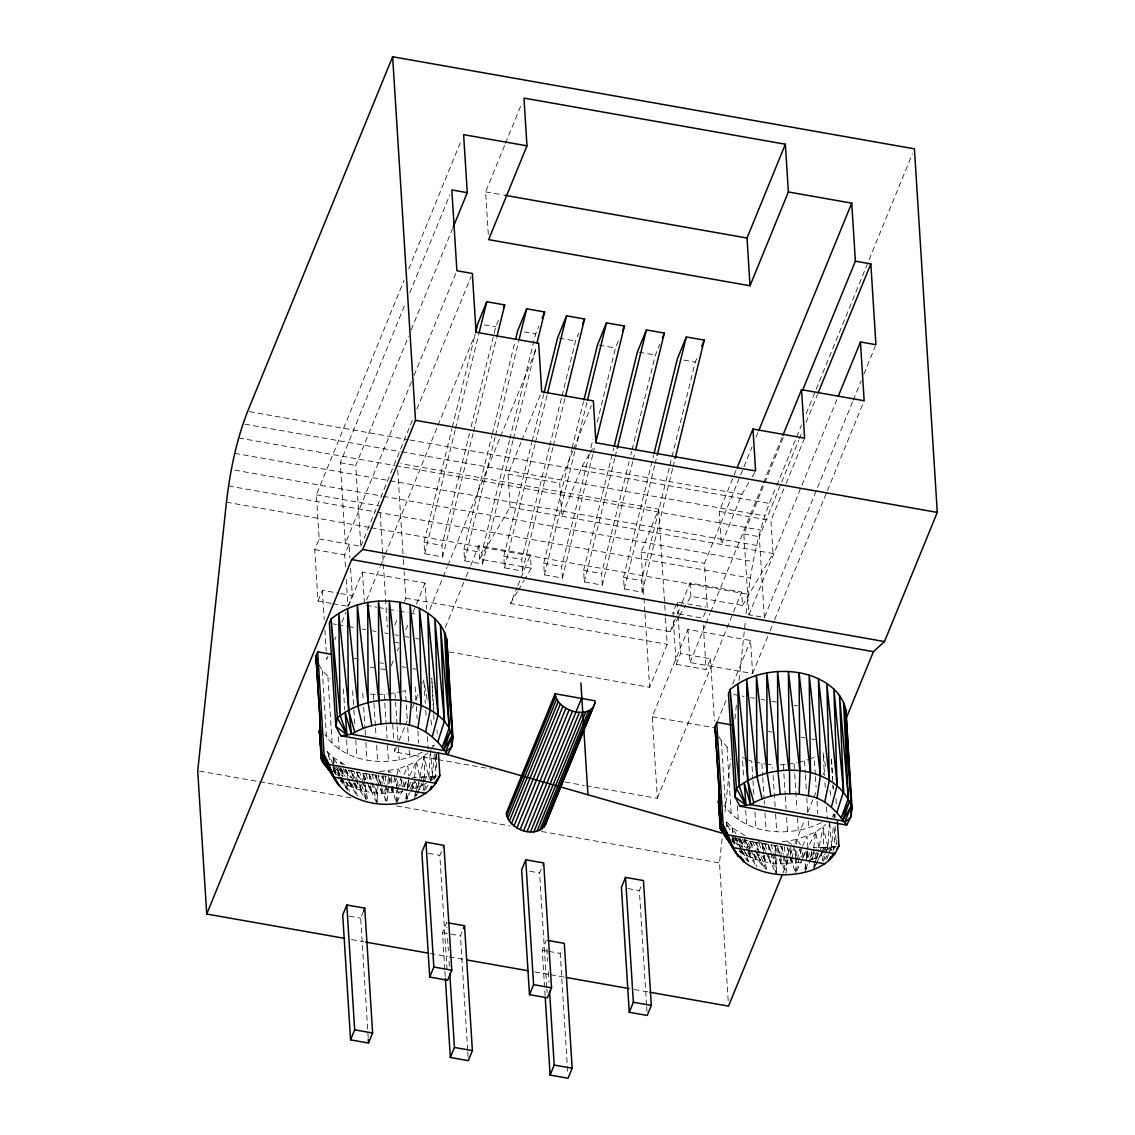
<?xml version="1.0" encoding="UTF-8"?>
<svg xmlns="http://www.w3.org/2000/svg" width="1135" height="1135" viewBox="0 0 1135 1135"><rect width="100%" height="100%" fill="white"/><g stroke="black" fill="none" stroke-linecap="round" stroke-linejoin="round"><path stroke-width="0.75" stroke-dasharray="5 3.75" d="M396.243 802.048L396.328 790.343M396.342 788.669L396.427 778.638M795.323 872.489L795.522 847.391M402.67 791.719L381.857 793.422L381.913 788.158M381.927 786.399L382.041 775.872L384.339 783.859M801.736 862.146L780.923 863.863L780.994 858.585M781.008 856.84L781.121 846.299L783.405 854.286M412.473 782.398L412.629 789.137L417.396 787.449L417.453 782.37M811.511 851.151L811.709 859.578L816.476 857.89L816.533 852.796M397.647 787.392L397.52 792.585L396.612 787.35M397.676 785.675L397.874 777.035M796.713 857.833L796.6 863.011L793.876 847.306M796.756 856.102L796.954 847.462M419.524 778.922L417.396 787.449L421.965 785.505L422.149 780.469M776.34 872.616L777.007 854.229M777.064 852.555L777.305 845.873L785.264 873.085M821.229 850.909L821.045 855.932L816.476 857.89L818.59 849.349M825.528 850.541L825.642 847.334L835.303 846.483L829.515 851.321L832.735 846.767L833.374 848.682L835.346 847.121M823.201 861.153L827.926 847.178L829.486 820.889L831.614 846.88L831.033 850.115M384.793 785.448L387.092 793.436L388.354 778.142M434.379 754.137L431.967 779.688M783.874 855.889L786.158 863.877L786.442 860.472M786.583 858.769L787.42 848.583M830.394 849.959L831.614 846.88L833.317 826.294M834.026 817.711L834.31 814.292L831.501 816.335M403.067 786.895L403.62 780.469M802.147 857.322L802.828 849.292M728.188 1000.815L719.505 862.898L722.328 836.566M724.953 811.993L730.585 759.315M734.913 718.937L736.402 704.892M739.041 680.319L745.425 620.618M746.177 613.595C749.951 570.295 758.067 526.91 776.113 487.114M387.092 800.87L389.702 778.298M785.973 873.042L788.782 848.725M414.417 777.333L416.502 761.613L427.895 752.845M813.71 847.76L815.583 832.04L825.712 824.478M405.975 798.458L408.118 780.852M805.056 868.885L807.198 851.293M406.004 798.7L407.337 788.839M408.898 777.333L407.564 787.193L407.025 780.625M805.07 869.126L806.417 859.266M807.524 851.051L806.63 857.634L806.105 851.066M414.857 795.961L415.523 791.166M415.963 787.96L417.24 778.794M813.923 866.402L814.589 861.593M815.043 858.386L816.306 849.221M408.189 787.264L409.125 780.653M807.255 857.691L808.205 851.08M390.78 786.47L392.313 793.152L394.554 778.496M789.861 856.911L791.393 863.593L791.889 860.33M792.131 858.698L793.62 848.937M423.312 790.357L424.859 780.312M822.393 860.784L823.925 850.753M414.644 779.007L412.629 789.137L415.68 781.731M813.71 849.448L811.709 859.578L814.76 852.158M428.746 779.305L430.364 776.624L430.449 780.88L437.259 775.914L428.746 776.751L424.107 756.435L419.851 777.22L414.63 777.333M836.325 846.341L827.926 847.178L823.187 826.876L818.931 847.646L814.05 847.76M398.272 789.151L400.541 778.88M797.352 859.592L799.622 849.306M396.824 775.361L398.328 768.962L416.502 761.613L419.851 777.22L432.392 776.453M796.273 844.199L797.408 839.403L815.583 832.04L818.931 847.646L827.926 847.178M473.068 433.499L442.664 556.944L424.703 553.766L423.979 542.218L451.943 428.661M452.368 426.944L475.239 334.045M424.703 553.766L455.107 430.321M455.532 428.619L478.743 334.314M442.664 556.944L441.941 545.382L469.479 433.556M471.167 426.675L495.74 326.894L499.599 317.474M473.494 431.782L496.704 337.492M512.977 440.536L482.574 563.981L464.612 560.818L463.889 549.255L491.852 435.712M492.278 433.996L515.148 341.082M464.612 560.818L495.016 437.372M495.442 435.656L518.652 341.365M482.574 563.981L481.85 552.433L509.388 440.593M509.814 438.876L535.649 333.931L538.855 326.085M513.389 438.834L536.188 346.246M552.873 447.587L522.483 571.019L504.522 567.855L503.798 556.306L531.762 442.749M532.187 441.033L543.622 394.583M504.522 567.855L534.926 444.409M535.337 442.707L547.169 394.696M522.483 571.019L521.76 559.47L549.297 447.644M549.723 445.927L561.584 397.747M562.009 396.03L575.558 340.982L578.765 333.123M553.298 445.871L565.116 397.86M592.782 454.624L562.392 578.07L544.431 574.892L543.708 563.343L571.671 449.8M572.083 448.07L583.532 401.62M544.431 574.892L574.835 451.46M575.246 449.744L587.079 401.733M562.392 578.07L561.655 566.507L589.207 454.681M590.895 447.8L593.009 439.202M597.251 421.993L615.468 348.019L618.674 340.174M593.208 452.908L594.896 446.055M632.692 461.675L602.302 585.107L584.341 581.943L583.617 570.38L613.694 448.24M584.341 581.943L614.73 458.497M615.156 456.781L616.844 449.928M602.302 585.107L601.564 573.558L629.102 461.732M630.805 454.851L631.656 451.404M632.067 449.687L655.377 355.071L659.861 344.075M633.117 459.959L634.805 453.092M672.601 468.712L642.197 592.158L624.25 588.98L623.512 577.431L653.604 455.277M624.25 588.98L654.64 465.549M655.065 463.832L656.754 456.979M642.197 592.158L641.474 580.595L669.437 467.052M669.863 465.336L671.551 458.455M671.977 456.724L695.287 362.108L697.855 355.822M673.027 466.996L674.715 460.143M415.665 794.103L414.403 799.168L416.602 794.415M416.077 792.414L418.177 783.973M813.483 869.609L814.746 864.544M815.157 862.855L817.668 852.711M396.64 802.062L399.123 792.131M400.783 785.505L402.031 780.539M796.132 870.843L801.934 847.661M404.046 786.91L405.89 780.511M803.126 857.351L804.956 850.952M426.334 783.306L421.965 785.505L423.469 780.412M822.549 850.853L821.045 855.932L825.4 853.747M826.507 850.47L827.599 847.207M424.121 790.726L426.221 784.512M408.87 787.264L410.615 782.299M807.95 857.691L810.262 851.08M406.77 798.685L409.792 790.471M410.402 788.825L412.814 782.256M805.836 869.126L809.468 859.266M810.078 857.62L811.894 852.697M432.08 776.482L430.449 780.88L433.655 776.326L434.294 778.241L436.223 776.042M831.146 846.923L830.068 849.845L831.614 846.88M430.718 781.064L432.534 776.439L430.42 750.462L428.86 776.751L424.66 777.007L422.461 781.76M826.777 859.209L829.798 851.505M434.294 778.241L435.116 776.17M833.374 848.682L834.197 846.611M434.45 779.064L435.656 776.113L435.372 754.037M832.934 850.98L834.736 846.54L834.466 826.167M331.292 603.394L317.999 601.053L314.764 549.638L319.148 538.898L316.381 494.832L404.06 280.359M408.742 268.896L460.952 141.194M411.48 381.828L345.366 543.552L340.273 462.768L405.734 302.662M409.735 292.873L449.815 194.851M319.148 538.898L360.831 546.29L355.737 465.492L408.501 336.442M411.168 329.902L452.581 228.617M317.999 601.053L322.383 590.313L339.01 593.25M488.291 234.335L485.624 191.9L504.805 144.996M505.458 143.379L521.986 102.945M414.147 375.288L456.227 272.372M345.437 566.918L344.685 554.916L349.083 544.176L349.949 557.895M360.831 546.29L412.913 418.858M416.928 409.068L471.025 276.741M350.587 568.167L352.318 595.591L347.92 606.331L346.203 578.907M328.043 656.115L326.724 659.35L326.298 652.455M334.669 639.941L335.988 636.707M341.933 622.15L345.905 612.432M348.558 605.962L362.448 571.997L425.043 583.049L426.689 609.14M366.52 600.145L379.885 567.472M380.551 565.84L384.552 556.037M385.219 554.405L437.315 426.973M437.982 425.341L475.395 333.86M394.739 625.243L397.988 617.284M404.5 601.38L405.791 598.188L404.145 571.87M391.32 665.55L393.959 659.08M397.264 650.993L398.598 647.759M405.862 629.953L408.515 623.484M413.14 612.162L415.793 605.693M416.446 604.075L425.043 583.049M429.796 609.566L442.494 578.524M443.161 576.892L447.162 567.089M447.828 565.457L499.925 438.025M500.592 436.393L535.99 349.807M436.251 759.301L394.455 751.923L396.47 747.014M399.151 740.474L407.181 720.838M412.53 707.743L417.879 694.648M422.56 683.185L423.908 679.922M445.317 627.541L465.393 578.439M466.059 576.807L470.074 566.989M470.741 565.344L478.771 545.708L530.4 554.816L531.237 568.195L525.193 578.481M531.237 568.195L479.608 559.073L510.126 507.146L508.04 474.104L521.249 441.813M521.901 440.196L540.388 394.98M368.194 1037.759L360.675 918.172L363.597 911.008M678.787 616.943L670.147 631.642L510.509 603.465L517.149 587.249M517.801 585.632L530.4 554.816M589.108 454.454L582.241 466.144L561.754 516.269L559.683 483.212L572.877 450.921M573.544 449.304L591.363 405.706M447.02 969.673L439.827 855.364L443.927 845.348M444.806 969.545L442.48 932.615L446.58 922.585L446.906 927.862M467.634 1050.088L460.441 935.779L463.364 928.614M644.879 611.822L641.119 552.149L658.683 509.175L400.783 463.662M546.786 987.294L539.593 872.971L543.112 864.388M678.177 615.823L680.56 653.519L710.482 658.811L706.098 669.551L676.162 664.273L672.927 612.857L677.325 602.117L705.587 607.097M670.147 631.642L676.772 615.425M677.439 613.808L681.411 604.075M682.078 602.458L690.037 582.993L741.666 592.101L742.503 605.48L690.874 596.357L686.547 603.721M748.745 482.63L741.879 494.321L721.392 544.445L719.306 511.388L736.473 469.408M449.219 651.916L649.631 687.285L667.196 644.325L665.536 617.993M545.126 995.948L542.246 950.222L546.346 940.191M707.247 607.395L704.48 563.329L739.949 476.558M740.616 474.912L743.297 468.372M743.964 466.726L751.994 447.091M756.009 437.259L758.024 432.35M585.972 785.732L657.349 798.331L652.228 716.795L687.938 629.443L750.547 640.495L752.619 673.537L690.023 662.499L687.938 629.443M676.162 664.273L680.56 653.519M567.628 1071.213L560.208 953.386L561.967 949.087M705.374 611.992L702.863 618.135L672.927 612.857M690.023 662.499L705.374 624.917M706.041 623.285L710.056 613.482M710.723 611.85L762.819 484.432M763.486 482.801L782.185 437.046M852.555 401.875L764.394 617.511L748.93 614.787L743.836 533.989L783.249 437.599M776.794 485.482L801.509 425.015M806.191 413.58L912.412 153.75M764.394 617.511L759.301 536.713L798.714 440.337M799.381 438.706L801.381 433.797M806.063 422.362L817.413 394.597M657.349 798.331L741.666 592.101M742.503 605.48L773.02 553.554L770.935 520.497L785.463 484.971M786.115 483.368L804.601 438.153M748.93 614.787L837.091 399.151M646.553 1004.901L639.36 890.592L641.119 886.293M717.476 721.378L726.074 700.352M732.685 684.164L750.547 640.495M853.222 400.244L861.224 380.636M863.905 374.096L875.255 346.331M752.619 673.537L769.317 632.706M769.984 631.074L773.999 621.271M774.666 619.639L826.762 492.207M827.429 490.575L864.161 400.726M782.852 873.212L789.563 856.797M790.23 855.152L794.259 845.305M794.926 843.674L804.318 820.69M807.68 812.49L815.725 792.797M823.102 774.751L825.798 768.182M404.103 774.368L407.834 765.827L408.742 775.687M802.558 846.228L806.9 836.254L807.978 847.774L815.583 832.04M417.34 792.84L421.723 783.334M814.221 868.02L820.804 853.775M821.527 852.186L823.726 847.448L823.187 826.876M396.952 802.161L403.478 788.201M404.202 786.64L408.543 777.333M796.756 871.056L802.544 858.628M803.268 857.081L807.623 847.76M417.396 787.449L419.482 783.022M420.177 781.547L422.277 777.12M816.476 857.89L821.343 847.561M405.55 801.977L410.019 792.712M410.756 791.166L415.211 781.901M804.63 872.418L808.347 864.686M809.085 863.139L814.292 852.328M409.664 775.772L416.502 761.613M415.977 796.004L418.318 791.237M419.099 789.648L423.809 780.142M815.838 864.842L824.45 847.405M425.625 789.549L429.456 782.27M430.222 780.809L432.534 776.439L435.542 776.127M824.691 859.989L829.302 851.25M421.965 785.505L423.497 782.639M424.263 781.206L426.561 776.893M822.577 853.066L825.642 847.334L823.854 847.434M589.973 452.993L594.258 445.7M510.509 603.465L517.418 591.704M518.284 590.243L524.327 579.957M752.179 476.785L754.747 472.415M679.638 615.468L685.696 605.182M827.826 849.732L829.444 847.065L829.501 849.902M431.385 749.143L435.244 743.851L432.421 745.908M832.381 816.93L834.31 814.292L834.523 817.668M422.305 752.136C391.362 767.586 345.693 765.061 324.894 734.529M821.385 822.577C790.442 838.013 744.773 835.488 723.96 804.956M798.543 762.436L807.737 759.769M809.354 759.159L814.235 757.315L815.341 774.907M388.865 693.826L400.953 691.641M402.443 691.286L405.408 690.562L407.181 718.696M787.945 764.266L797.054 762.805M782.214 841.73L797.408 839.403L800.43 844.908M435.656 776.113L437.259 775.914M378.054 694.421L387.333 694.024M780.227 764.834L786.399 764.451M379.714 771.545L398.328 768.962L401.35 774.467M823.542 847.448L813.809 847.76M424.589 777.007L414.97 777.319M412.345 777.347L414.729 777.333M370.379 694.081L376.508 694.421M340.188 780.681C352.361 789.08 367.201 792.911 381.857 793.422L378.82 775.517M739.254 851.122C751.441 859.507 766.267 863.352 780.923 863.863L779.546 855.719M383.474 776L386.51 776.269M371.344 774.552L376.678 775.262L372.379 774.708L373.94 781.405M758.535 852.541L755.938 842.51L781.873 846.369M755.115 762.025L764.891 763.997M766.409 764.167L772.481 764.862L772.708 768.381M775.248 855.379L774.68 845.575L777.886 845.958L779.277 854.087M364.718 783.462L362.888 773.233L369.201 774.254L376.664 793.124L376.366 788.215M765.912 869.481L755.626 842.454L771.459 845.149L773.006 851.846M369.428 774.297L362.916 773.233L366.491 780.937M485.624 191.9L503.046 194.965M484.319 324.88L495.74 326.894M524.228 331.917L535.649 333.931M559.229 338.102L575.558 340.982M599.138 345.139L615.468 348.019M639.048 352.176L655.377 355.071M683.852 360.093L695.287 362.108M582.241 466.144L741.879 494.321M249.388 411.665L408.203 439.699M409.948 439.997L769.445 503.458M244.777 424.135L400.102 451.546M401.847 451.858L764.834 515.914M508.04 474.104L559.683 483.212M719.306 511.388L770.935 520.497M238.691 437.968L394.015 465.378M395.76 465.69L760.478 530.059M340.273 462.768L355.737 465.492M743.836 533.989L759.301 536.713M234.746 453.347L388.326 480.46M390.071 480.758L756.548 545.438M510.126 507.146L773.02 553.554M234.817 470.131L381.417 495.995M383.162 496.307L753.115 561.612M316.381 494.832L379.728 506.011M641.119 552.149L704.48 563.329M228.532 485.964L375.132 511.828M376.877 512.14L750.32 578.055M226.447 502.195L369.556 527.449M371.301 527.761L748.235 594.286M423.979 542.218L441.941 545.382M463.889 549.255L481.85 552.433M503.798 556.306L521.76 559.47M543.708 563.343L561.655 566.507M583.617 570.38L601.564 573.558M623.512 577.431L641.474 580.595M314.764 549.638L344.685 554.916M405.791 598.188L667.196 644.325M340.67 593.534L352.318 595.591M366.264 605.352L376.692 607.197M378.437 607.495L387.134 609.041M388.865 609.339L397.562 610.871M399.307 611.183L408.004 612.716M409.735 613.028L416.687 614.248M332.952 603.692L346.26 606.047M332.81 623.824L336.272 624.434M338.003 624.732L346.629 626.265M348.36 626.563L355.269 627.783M362.178 629.003L365.64 629.613M372.55 630.833L375.997 631.443M384.637 632.975L388.099 633.571M395.008 634.791L398.456 635.401M405.365 636.621L408.827 637.232M415.736 638.452L419.184 639.062M733.621 694.563L743.978 696.393M750.888 697.614L754.349 698.224M761.259 699.444L764.706 700.054M771.616 701.274L776.808 702.182M794.074 705.232L797.536 705.842M395.207 642.382L398.683 643.006M353.921 658.257L359.114 659.165M379.842 662.826L383.29 663.436M402.287 666.798L405.748 667.408M412.658 668.628L416.105 669.239M768.551 731.437L771.999 732.047M801.367 737.225L804.828 737.835M811.738 739.055L815.185 739.665M370.209 667.025L373.685 667.635M380.636 668.87L387.588 670.09M652.228 716.795L714.823 727.847M437.982 759.613L491.952 769.133M565.074 782.043L584.227 785.42M199.462 771.119L351.282 797.905M396.654 805.921L510.083 825.939M541.509 831.487L719.505 862.898M428.406 853.35L439.827 855.364M529.804 871.254L539.593 872.971M627.939 888.563L639.36 890.592M349.239 916.158L360.675 918.172M442.48 932.615L460.441 935.779M542.246 950.222L547.141 951.087M548.787 951.371L560.208 953.386M351.566 939.596L363.782 941.752M430.094 953.457L447.545 956.535M449.29 956.848L463.25 959.302M534.812 971.929L548.773 974.397M550.518 974.71L564.478 977.178M634.281 989.493L648.241 991.962M348.885 770.254L359.767 772.637L362.632 780.568M359.866 772.68L356.347 771.97M751.157 841.461L755.413 842.411M752.278 847.873L750.178 841.248L753.016 841.9L756.222 849.817M745.44 840.042L747.965 840.694M749.001 851.25L744.773 839.886L747.426 840.581L750.987 848.441M344.572 769.133L350.928 777.844M747.057 759.4L742.389 757.598L743.709 778.709M748.618 760.01L751.739 761.202L752.845 778.794M744.9 835.573L732.146 827.883L724.598 819.442M344.43 764.465L333.066 757.442L327.249 751.597L327.462 754.889M787.364 841.361L791.436 844.383M391.007 772.935L388.284 770.935L389.092 773.744M758.194 840.808L761.968 843.66L765.572 851.378M718.952 736.714L721.378 740.928L729.351 749.185M319.077 664.883L322.297 670.487L330.285 678.758M342.727 764.678L340.259 762.45L342.103 765.16M732.061 840.595L734.146 843.447M739.339 850.583L741.41 853.449M332.981 770.154L339.223 778.723M340.259 780.156L347.537 790.144M749.994 848.271L743.95 839.659L747.795 847.646M754.023 854.017L764.096 868.36M354.957 783.576L366.037 799.366M731.734 839.701L735.494 845.419M333.605 770.693L337.365 776.411M732.075 837.843L736.743 844.951M740.488 850.64L747.029 860.6M332.995 767.402L338.599 775.943M339.535 777.361L347.948 790.173M732.501 832.75L732.146 827.883L735.934 833.743M731.366 835.473L737.651 845.22M741.254 850.782L743.042 853.563L736.019 838.481M333.534 763.94L333.066 757.442L336.868 763.302M332.285 765.047L339.478 776.17M340.372 777.56L343.976 783.122L342.571 780.114M735.31 836.977L741.666 847.093M745.298 852.882L747.114 855.776L745.78 852.626M336.23 766.536L342.586 776.666M346.218 782.441L348.034 785.335L346.714 782.185M739.679 839.574L744.177 846.823M747.766 852.612L756.747 867.083M339.705 767.7L345.097 776.383M348.686 782.171L356.773 795.195M739.807 838.453L745.17 847.348M748.745 853.293L751.427 857.734L749.611 852.867M340.727 768.026L345.196 775.432M348.771 781.377L352.347 787.307L350.531 782.441M732.231 839.205L735.75 845.164M333.165 768.778L337.549 776.212M744.773 839.886L749.937 848.909M750.803 850.427L755.967 859.45L754.378 854.485M345.693 769.445L350.006 776.978M353.439 782.994L356.887 789.024L351.098 770.807L348.36 770.14L356.887 789.024M733.281 836.225L738.161 844.894M741.425 850.668L743.042 853.563M334.201 765.799L339.904 775.9M340.713 777.347L343.976 783.122M749.554 841.106L753.739 848.611M757.088 854.627L765.444 869.665M735.04 838.07L741.666 849.945M742.489 851.434L748.277 861.834M350.474 770.665L354.659 778.184M355.496 779.688L366.378 799.224M336.797 769.119L340.926 776.539M341.763 778.028L348.374 789.917M750.178 841.248L754.222 848.81M755.03 850.314L760.691 860.897L758.96 854.215M355.141 778.369L351.098 770.807L353.95 771.459L361.611 790.457L359.894 783.774M355.95 779.887L361.611 790.457M737.509 837.715L742.304 846.753M745.511 852.768L747.114 855.776M338.429 767.288L343.238 776.312M346.43 782.327L348.034 785.335M732.94 838.609L736.104 844.866M333.86 768.168L337.819 776M742.233 839.176L746.83 848.455M747.596 850.001L751.427 857.734M343.167 768.75L352.347 787.307M755.938 842.51L759.656 850.03M762.621 856.045L765.586 862.061L761.982 843.674L770.608 862.955L769.757 856.315M360.575 779.603L356.872 772.084L359.454 782.114M361.313 781.107L366.506 791.634L365.2 784.966M748.561 849.235L757.002 866.785M345.65 770.821L348.715 777.205M351.793 783.59L357.922 796.359M768.423 857.478L774.864 871.226M367.215 782.469L376.494 802.317M337.634 769.558L341.862 778.596M726.641 826.975L726.315 822.038L731.309 832.891M332.938 764.011L327.249 751.597L329.675 759.698M753.824 854.74L755.967 859.45M365.782 779.66L362.916 773.233L364.874 783.306M368.662 786.087L371.528 792.514L370.691 785.874M738.786 838.127L742.772 847.519M743.439 849.079L749.441 863.167M340.372 769.26L343.04 775.517M345.707 781.774L349.693 791.166M740.474 840.028L743.127 846.327M341.394 769.587L344.047 775.886M756.861 851.392L760.691 860.897M771.389 852.555L768.281 844.695L769.544 854.655M772.013 854.116L775.73 863.551L775.347 857.01M356.546 772.013L358.972 778.383M361.398 784.739L366.846 799.054M346.303 771.076L349.935 780.809M758.932 843.106L761.159 849.434M763.373 855.747L765.586 862.061M363.186 782.157L366.506 791.634M774.68 845.575L776.95 852.215M779.22 858.869L780.923 863.863M381.857 793.422L375.6 775.134L375.983 781.675M726.315 822.038L728.741 830.139M765.103 844.199L767.402 852.016M767.856 853.577L770.608 862.955M366.037 773.758L367.868 780.015M369.698 786.271L371.528 792.514M385.701 800.955L378.239 775.432L377.274 802.175L376.579 783.647M768.608 844.738L776.283 874.29M369.528 774.311L376.777 802.204M732.146 827.883L733.182 832.225M333.066 757.442L334.442 763.245M789.378 848.682L790.953 855.478M791.35 857.18L794.911 872.46M773.403 853.52L775.73 863.551M390.298 778.255L391.873 785.037M392.27 786.739L395.831 802.019M375.486 788.101L376.664 793.124M787.562 846.88L789.478 855.237M388.482 776.439L390.397 784.796M825.571 766.281L823.059 752.576L824.507 775.432M829.94 790.286L831.501 798.856M427.115 699.288L423.993 682.135L425.313 703.246M430.86 719.86L432.421 728.429M761.968 843.66L763.784 853.903M764.096 855.606L767.118 872.673M365.016 785.179L368.052 802.232M394.796 776.879L396.314 785.604M369.201 774.254L370.478 784.214M782.157 846.398L783.221 854.754M783.434 856.414L785.548 873.113M383.077 775.971L383.928 782.653M384.779 789.322L386.269 801.012M799.991 847.59L801.154 857.294M400.91 777.163L402.088 786.867M784.342 846.611L785.065 853.52M785.803 860.415L786.158 863.877M385.262 776.17L387.092 793.436M835.984 798.7L836.424 805.708M831.529 759.272L832.75 778.695M833.189 785.76L833.416 789.293M834.963 814.008L835.19 817.54M836.637 840.496L836.864 844.029M835.062 826.096L836.225 844.653M824.946 782.469L825.386 789.506M826.493 807.098L827.273 819.413M815.441 776.666L816.108 787.208M817.001 801.282L817.767 813.596M804.488 760.989L805.254 773.304M805.368 775.063L806.361 790.896M806.815 797.933L807.808 813.767M808.248 820.804L808.688 827.826M794.089 763.529L794.642 772.311M794.755 774.07L796.969 809.255M797.522 818.051L798.288 830.366M783.32 764.82L783.774 771.857M783.874 773.616L785.207 794.727M785.321 796.486L786.087 808.801M786.64 817.597L787.534 831.657M773.148 775.418L775.148 807.084M775.588 814.121L776.695 831.7M761.855 763.656L762.635 775.957M762.748 777.716L764.068 798.827M764.181 800.586L764.408 804.105M764.962 812.901L766.068 830.494M752.959 780.554L753.839 794.628M754.945 812.22L755.938 828.039M745.709 810.362L746.589 824.436M737.381 805.694L738.275 819.768M726.996 747.312L731.21 814.164M721.378 740.928L725.577 807.765M710.482 658.811L714.397 720.952M703.289 624.988L706.098 669.551M690.037 582.993L690.874 596.357M677.325 602.117L678.077 614.106M658.683 509.175L665.422 616.248M644.992 613.567L649.631 687.285M646.666 1006.66L647.007 1011.938M546.9 948.988L547.68 961.302M548.333 971.844L548.999 982.399M546.9 989.053L547.127 992.558M478.771 545.708L479.608 559.073M467.748 1051.847L468.301 1060.643M437.018 730.018L437.23 733.522M434.01 713.56L431.782 678.233L433.598 712.752M436.564 754.179L437.003 761.244M435.868 753.981L436.932 770.849M447.573 938.418L448.353 950.719M449.02 961.274L449.46 968.311M444.92 971.305L445.36 978.327M425.753 710.283L426.207 717.32M427.413 736.658L428.193 748.972M415.155 686.874L416.261 704.466M416.375 706.225L417.141 718.54M417.921 730.855L418.702 743.17M397.732 470.06L403.251 557.824M403.365 559.583L404.032 570.111M407.735 727.492L408.614 741.566M409.167 750.363L409.607 757.4M395.008 693.088L397.009 724.754M397.122 726.514L398.002 740.573M398.442 747.61L399.222 759.925M380.168 513.034L382.708 553.398M382.821 555.157L387.347 627.116M392.71 724.173L393.703 739.793M394.242 748.462L394.455 751.923M384.254 694.393L386.127 724.286M386.24 726.045L387.021 738.36M387.461 745.397L388.454 761.23M373.415 694.436L375.401 726.088M375.515 727.847L376.068 736.643M376.621 745.44L377.615 761.273M362.448 571.997L364.406 603.309M362.789 693.215L363.228 700.252M363.668 707.289L365.002 728.4M365.115 730.16L365.442 735.423M365.881 742.46L366.988 760.053M352.659 690.775L353.765 708.353M353.879 710.113L354.872 725.946M355.766 740.02L356.872 757.612M343.423 688.917L344.756 710.028M346.629 739.935L347.523 754.009M338.414 737.026L339.195 749.327M327.916 676.886L332.129 743.723M322.383 590.313L324.227 619.653M324.88 630.01L326.185 650.724M322.297 670.487L326.497 737.324M831.387 759.003L832.664 783.193M832.764 784.909L832.948 788.371M433.683 714.482L434.137 723.123M790.726 847.107L791.052 855.35M791.123 856.996L791.393 863.593M391.646 776.681L391.986 784.909M392.043 786.569L392.313 793.152M775.389 845.66L775.602 852.399M775.659 854.073L776.226 872.602M376.323 775.219L376.536 781.958M424.107 756.435L424.66 777.007M834.31 814.292L834.353 817.682"/><path stroke-width="1.5" d="M409.295 725.364L411.409 702.267L399.96 602.274C420.177 605.82 442.068 617.937 446.807 639.445L453.035 738.346L451.588 746.873L447.63 754.647C436.89 738.332 420.901 724.683 400.144 723.747L400.825 700.394L399.96 602.274C376.068 598.372 349.991 603.366 331.079 619.029L329.363 623.214L335.861 726.443L340.897 735.82L447.63 754.647L728.273 834.892L834.991 853.733L838.949 845.944L837.417 821.456M808.375 795.791L799.21 794.174L799.905 770.835L799.04 672.715C775.148 668.813 749.072 673.793 730.145 689.456L728.443 693.641L734.927 796.883L739.977 806.247L846.696 825.088L850.668 817.299L852.101 808.787L845.887 709.886C841.149 688.377 819.257 676.261 799.04 672.715L810.489 772.694L808.375 795.791C825.84 798.529 837.077 811.922 846.696 825.088M594.868 703.303L595.01 700.806L555.1 693.769L506.21 813.341C508.721 829.444 534.982 839.389 545.24 825.202L594.868 703.303L543.906 827.259M333.52 775.177C330.938 770.537 317.048 760.18 322.297 755.626L315.941 656.044L317.658 651.859L331.477 654.299M453.035 738.346L449.247 727.961L444.48 632.011L452.312 735.367L445.488 752.179L451.588 746.873L452.312 735.367L446.807 639.445M732.6 845.618L727.294 839.389L720.101 827.77L719.363 794.003L715.022 726.485L716.724 722.286L732.274 725.038M438.451 752.76L439.883 775.517C431.655 796.515 407.366 803.935 386.695 804.346C374.564 804.289 362.377 801.721 351.694 795.862C336.911 788.201 331.292 771.445 321.758 758.847L319.417 730.869L320.283 723.562L315.941 656.044L317.303 671.594M834.991 853.733C823.783 869.098 803.864 874.22 785.76 874.787C773.644 874.73 761.457 872.162 750.76 866.289C735.977 858.628 730.358 841.872 720.838 829.288L718.498 801.31L719.363 794.003L720.228 796.699M417.893 728.046L421.326 705.374L419.439 608.332L430.293 709.63L425.653 731.734M816.959 798.487L820.392 775.801L818.505 678.758L829.373 780.057L824.734 802.161M475.664 332.328L477.792 323.716L486.773 301.74L504.734 304.918L497.13 335.776M479.169 332.598L486.773 301.74M515.574 339.365L517.688 330.767L526.683 308.791L544.644 311.955L537.039 342.813M519.078 339.649L526.683 308.791M544.048 392.866L557.597 337.804L566.592 315.828L584.539 319.006L565.542 396.158M547.581 392.98L566.592 315.828M583.957 399.903L597.507 344.856L606.487 322.879L624.449 326.043L595.747 442.622M587.49 400.031L606.487 322.879M614.12 446.523L637.416 351.893L646.397 329.916L664.358 333.094L635.657 449.673M617.27 448.212L646.397 329.916M654.015 453.56L677.325 358.944L686.306 336.967L704.267 340.131L675.141 458.426M657.179 455.263L686.306 336.967M432.392 736.317L438.082 714.908L434.819 618.603L444.452 721.08L437.926 741.652M831.473 806.744L837.148 785.349L833.899 689.044L843.532 791.521L836.992 812.092M545.24 825.202L545.978 822.889M340.897 735.82L351.467 734.203L443.445 750.434L450.496 730.968L442.068 747.61L449.247 727.961L440.451 625.002L444.452 721.08L449.247 727.961M739.977 806.247L750.547 804.63L842.525 820.86L849.562 801.395L841.149 818.051L848.313 798.402L843.56 702.452L851.392 805.807L850.668 817.299L844.553 822.62L851.392 805.807L845.887 709.886L844.738 712.681M431.456 786.456L430.264 789.421L432.18 786.64M845.915 718.952L873.425 651.674L884.491 641.559L937.283 512.41L914.413 148.841L392.625 56.75L247.643 411.352C236.293 440.437 230.064 471.266 226.447 502.195L197.717 770.807L206.726 914.03L344.586 938.361M453.248 226.986L467.279 192.68L463.619 134.654L526.981 145.833L488.632 239.641L750.022 285.765L788.371 191.971L785.363 144.23L523.973 98.092L526.981 145.833M206.726 914.03L351.637 559.583L362.703 549.468L415.495 420.319L392.625 56.75M503.443 308.053L504.734 304.918M542.076 318.24L544.644 311.955M582.624 323.716L584.539 319.006M346.813 904.978L342.713 914.994L350.573 1039.859L368.52 1043.037L372.62 1033.006L364.775 908.142L346.813 904.978L354.673 1029.842L350.573 1039.859M363.597 911.008L364.775 908.142M622.533 330.753L624.449 326.043M425.966 842.17L421.865 852.201L429.725 977.065L447.687 980.229L451.787 970.212L443.927 845.348L425.966 842.17L433.825 967.034L429.725 977.065M662.429 337.79L664.358 333.094M506.678 815.952L555.568 696.365L555.1 693.769M507.728 818.576L556.618 699.004L555.568 696.365M463.364 928.614L464.541 925.749L448.212 922.869M701.7 346.416L704.267 340.131M750.022 285.765L747.014 238.024L785.363 144.23M509.345 821.158L558.236 701.586L556.618 699.004M511.474 823.613L560.364 704.026L558.236 701.586M514.056 825.854L562.932 706.268L560.364 704.026M516.992 827.826L565.883 708.24L562.932 706.268M520.213 829.472L569.103 709.886L565.883 708.24M523.618 830.721L572.508 711.134C579.205 713.106 587.703 713.206 592.796 707.687M527.094 831.558L581.829 697.656M530.542 831.941L579.432 712.369M533.861 831.87L582.752 712.298M536.94 831.345L585.83 711.773M525.732 859.777L521.646 869.807L529.492 994.671L547.453 997.835L551.553 987.819L543.693 862.955L525.732 859.777L533.592 984.641L529.492 994.671M539.707 830.38L588.597 710.808M542.048 829.004L590.938 709.432M554.164 800.728L556.164 795.819M576.935 745.042L578.935 740.119M580.283 736.842L582.283 731.933M464.541 925.749L472.387 1050.613L468.301 1060.643L450.34 1057.465L454.44 1047.449L449.786 973.589M737.126 467.79L752.973 429.044L804.601 438.153L801.551 389.674L864.161 400.726L860.458 341.961L875.922 344.7L870.843 263.902L855.379 261.178L851.732 203.151L788.371 191.971M758.691 430.718L851.732 203.151M782.852 435.414L801.551 389.674M802.615 390.227L855.379 261.178M818.08 392.965L870.843 263.902M625.513 877.398L621.413 887.414L629.258 1012.278L647.22 1015.442L651.32 1005.426L643.46 880.561L625.513 877.398L633.358 1002.248L629.258 1012.278M547.978 940.475L564.308 943.369L572.168 1068.219L568.067 1078.25L550.106 1075.086L554.206 1065.056L549.553 991.195M838.425 395.874L860.458 341.961M782.185 874.844L728.514 1006.121L649.986 992.26M719.363 794.003L721.378 826.053L720.186 828.124L727.294 839.389L720.101 827.77M431.811 786.413L430.264 789.421L431.782 786.612M834.14 852.896L829.33 859.848L830.891 856.854M829.33 859.848L830.863 857.038M443.445 750.434L452.312 735.367L453.021 738.403M842.525 820.86L851.392 805.807C833.303 762.436 769.048 761.159 736.374 788.357L734.927 796.883L745.95 805.212L744.205 782.795L750.547 804.63C764.962 795.692 782.441 792.471 799.21 794.174M435.074 782.469L439.883 775.517M837.034 848.725L838.949 845.944M321.219 756.492L339.422 785.931C331.604 777.049 330.739 764.678 324.142 755.087L322.17 754.945L321.134 757.754L328.214 768.948L321.035 757.329M715.617 733.394L715.022 726.485L721.378 826.053L720.172 827.344L725.194 836.055L720.299 826.918M444.452 721.08C416.928 692.577 367.229 693.769 337.294 717.916L335.861 726.443L346.87 734.785L345.125 712.369L351.467 734.203C365.896 725.265 383.36 722.044 400.144 723.747M720.938 826.294L722.158 829.047L721.236 825.372L723.222 825.528C729.819 835.105 730.685 847.49 738.502 856.372L720.129 827.316L718.498 801.31L719.037 805.651M504.791 195.277L747.014 238.024M467.279 192.68L451.815 189.942L456.894 270.74L472.359 273.464L476.062 332.229L538.657 343.281L541.707 391.759L593.335 400.868L595.974 442.778L755.612 470.954L752.973 429.044M415.495 420.319L937.283 512.41M362.703 549.468L884.491 641.559M351.637 559.583L873.425 651.674M329.193 764.465L435.911 783.292M339.422 785.931L321.091 756.775L333.903 777.163L425.88 793.393M738.502 856.372L720.172 827.202L732.983 847.59L824.961 863.834M365.527 942.064L428.349 953.145M466.755 959.926L527.832 970.709M566.223 977.476L629.045 988.571M433.825 967.034L451.787 970.212M533.592 984.641L551.553 987.819M633.358 1002.248L651.32 1005.426M354.673 1029.842L372.62 1033.006M454.44 1047.449L472.387 1050.613M554.206 1065.056L572.168 1068.219M569.103 709.886L572.508 711.134M724.016 831.87L723.009 831.189L726.84 836.963M726.897 837.389L723.094 831.912L729.762 842.581L720.47 828.777M321.404 758.336L323.929 760.762L321.787 758.861L321.162 750.207L321.659 758.662L320.95 749.98M723.165 831.983L728.131 839.063M740.048 856.06L744.021 861.72L742.219 858.741M326.085 764.38L323.092 760.138L329.717 769.7M328.072 767.217L330.058 770.041M321.801 758.904L330.682 772.14L322.354 759.485M741.183 857.464L744.021 861.72M728.755 839.843L730.67 842.723M326.809 765.089L328.724 767.969M721.434 829.926L729.762 842.581M732.983 847.59L720.924 826.479L730.727 842.454L723.222 825.528L716.724 722.286M333.903 777.163L321.843 756.052L331.647 772.013L324.142 755.087L317.658 651.859M721.378 826.053L730.727 842.454L721.25 825.372M322.297 755.626L331.647 772.013L322.17 754.945L323.078 758.62L321.872 755.853M739.254 786.016L745.95 805.212L736.374 788.357L730.145 689.456L739.254 786.016L737.835 683.795L750.547 804.63M340.188 715.575L346.87 734.785L337.294 717.916L331.079 619.029L340.188 715.575L338.755 613.354L351.467 734.203M316.41 657.534L317.332 660.499M753.881 802.644L747.568 780.61L746.674 679.056L756.96 776.241L762.011 798.856M354.801 732.217L348.488 710.184L347.594 608.615L357.88 705.8L362.945 728.415M720.243 813.781L719.391 808.546L720.172 820.534M756.96 776.241L756.407 675.368L767.189 772.992L770.878 796.046M357.88 705.8L357.341 604.927L368.109 702.565L371.798 725.62M720.243 815.327L719.391 808.546L720.115 818.917M320.283 723.562L321.091 756.903L319.417 730.869L320.68 743.297L320.311 738.119M799.905 770.835L788.414 671.494L789.733 793.677M400.825 700.394L389.333 601.053L390.653 723.236M788.967 770.254L777.574 671.537L777.957 770.977L780.199 794.301M389.887 699.827L378.494 601.11L378.877 700.55L381.119 723.875M777.957 770.977L766.806 672.842L767.189 772.992M378.877 700.55L367.726 602.401L368.109 702.565M820.392 775.801L809.156 675.155L810.489 772.694M421.326 705.374L410.09 604.728L411.409 702.267M837.148 785.349L826.833 683.44L829.373 780.057M438.082 714.908L427.753 612.999L430.293 709.63M715.93 736.842L716.682 745.482M717.292 752.392L717.902 759.301M317.616 675.041L318.368 683.681M848.313 798.402L839.531 695.443L843.532 791.521M718.498 801.31L720.172 822.151M319.417 730.869L320.68 746.504M580.907 682.958L587.944 794.77M545.24 997.708L550.106 1075.086M451.262 741.623L451.588 746.873M445.36 978.327L450.34 1057.465M368.308 1039.518L368.52 1043.037M852.101 808.787L851.392 805.807L852.101 808.829"/></g></svg>
